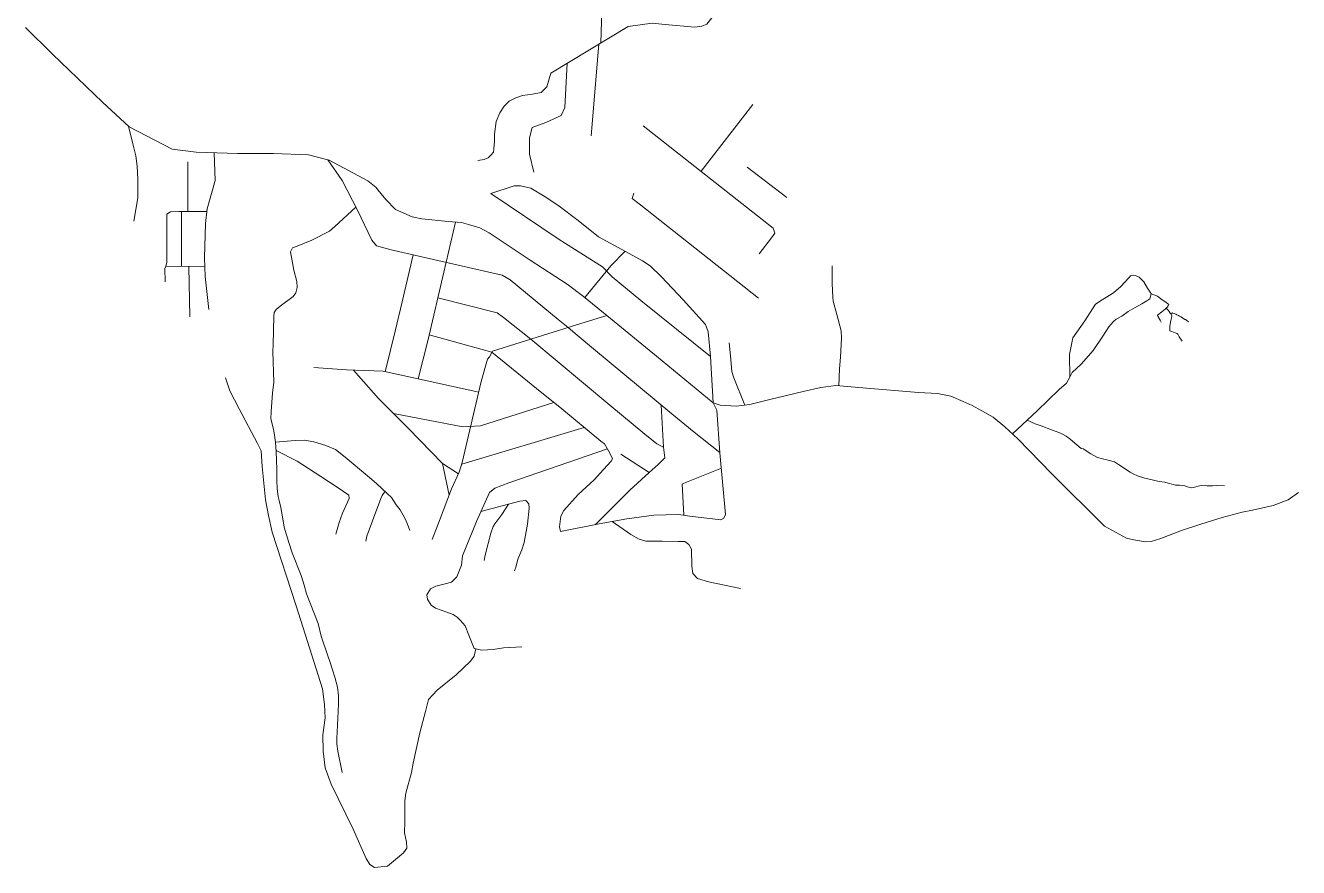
# Model space of a CAD drawing. Header units: metres. Extents: x 342074 to 345234, y 7372960 to 7377258.
# Drawn here: x 342602 to 344999, y 7372960 to 7374546 of the extents above; entities that cross this region are included whole.
import ezdxf

# ---------------------------------------------------------------- set-up
doc = ezdxf.new("R2010")
doc.units = ezdxf.units.M
doc.linetypes.add('Indefinido', pattern=[10, 3.5, -1, 1, -1, 3.5])
for name, color, linetype, lineweight, true_color in [('AVENIDA CONDÉ DE SÃO LOURENÇO - 07_01_2021 - FERMOM_136', 18, 'Continuous', 18, 0x000000), ('AVENIDA DR. JOSÉ FORNARI - 07_01_2021 - FERMOM_116', 18, 'Continuous', 18, 0x000000), ('AVENIDA GEN. BARRETO DE MENEZES - 07_01_2021 - FERMOM_137', 18, 'Continuous', 18, 0x000000), ('AVENIDA MARQUÊS DE BARBACENA - 07_01_2021 - FERMOM_102', 18, 'Continuous', 18, 0x000000), ('AVENIDA VISCONDE DE ARARUAMA - 08_01_2021 - FERMOM_227', 18, 'Continuous', 18, 0x000000), ('AVENIDA VISCONDE DE CAIRU - 08_01_2021 - FERMOM_224', 18, 'Continuous', 18, 0x000000), ('ESTRADA DO MONTANHÃO - 08_01_2021 - FERMOM_212', 18, 'Continuous', 18, 0x000000), ('MCT -  PRAÇA CONSELHEIRO SARAIVA', 18, 'Continuous', 18, 0x000000), ('MCT -  RUA PADRE LÉO COMISSARI', 18, 'Continuous', 18, 0x000000), ('MCT -  TV. JOÃO AUGUSTO BECKER', 18, 'Continuous', 18, 0x000000), ('MCT - AVENIDA DA INVERNADA', 18, 'Continuous', 18, 0x000000), ('MCT - RUA JERONIMO DE ATAÍDE', 18, 'Continuous', 18, 0x000000), ('MCT - TV. CANTAREIRA', 18, 'Continuous', 18, 0x000000), ('MCT - VIELA B', 18, 'Continuous', 18, 0x000000), ('MCT - VIELA C', 18, 'Continuous', 18, 0x000000), ('PASSAGEM ANITA GARIBALDE - 08_01_2021 - FERMOM_213', 18, 'Continuous', 18, 0x000000), ('PASSGEM DOS CAFEZAIS - 08_01_2021 - FERMOM_214', 18, 'Continuous', 18, 0x000000), ('RUA AFONÇO FURTADO DE MENDONÇA - 07_01_2021 - FERMOM_108', 18, 'Continuous', 18, 0x000000), ('RUA ANTONIO VARGAS FARIA - 08_01_2021 - FERMOM_99', 18, 'Continuous', 18, 0x000000), ('RUA ARAÚJO VIANA - 08_01_2021 - FERMOM_221', 18, 'Continuous', 18, 0x000000), ('RUA AUGUSTO DÁRIO TONIZA - 07_01_2021 - FERMOM_130', 18, 'Continuous', 18, 0x000000), ('RUA DIOGO BOTELHO - 08_01_2021 - FERMOM_222', 18, 'Continuous', 18, 0x000000), ('RUA DIOGO DE MENDES - 07_01_2021 - FERMOM_110', 18, 'Continuous', 18, 0x000000), ('RUA DIOGO FURTADO -  07_01_2021 - FERMOM_111', 18, 'Continuous', 18, 0x000000), ('RUA DO CONTORNO - 07_01_2021 - FERMOM_120', 18, 'Continuous', 18, 0x000000), ('RUA DOM FERNANDO MASCARENHAS - 08_01_2021 - FERMOM_226', 18, 'Continuous', 18, 0x000000), ('RUA DOM JORGE MASCARENHAS - 08_01_2021 - FERMOM_210', 18, 'Continuous', 18, 0x000000), ('RUA DOM VASCO MASCARENHAS - 08_01_2021 - FERMOM_225', 18, 'Continuous', 18, 0x000000), ('RUA ELOI BORGES - 08_01_2021 - FERMOM_139', 18, 'Continuous', 18, 0x000000), ('RUA ERNESTO ROSA DA SILVA - 07_01_2021 - FERMOM_100', 18, 'Continuous', 18, 0x000000), ('RUA FRANCISCO DE SOUZA - 07_01_2021 - FERMOM_103', 18, 'Continuous', 18, 0x000000), ('RUA GENIVAL FRANCISCO DA SILVA - 08_01_2021 - FERMOM_187', 18, 'Continuous', 18, 0x000000), ('RUA GOLDEN PARK - 08_01_2021 - FERMOM_186', 18, 'Continuous', 18, 0x000000), ('RUA GÁSPAR DE SOUZA - 08_01_2021 - FERMOM_206', 18, 'Continuous', 18, 0x000000), ('RUA JOAQUIM DE MOURA - 07_01_2021 - FERMOM_135', 18, 'Continuous', 18, 0x000000), ('RUA JOSÉ ALVES DA SILVA - 08_01_2021 - FERMOM_174', 18, 'Continuous', 18, 0x000000), ('RUA JOÃO APOLÔNIO GOMES (VI DA BIQUINHA) - 08_01_2021 - FERMOM_163', 18, 'Continuous', 18, 0x000000), ('RUA JOÃO SOARES DA SILVA - 08_01_2021 - FERMOM_105', 18, 'Continuous', 18, 0x000000), ('RUA LARISSA LONGO - 08_01_2021 - FERMOM_151', 18, 'Continuous', 18, 0x000000), ('RUA LUIZ CUSTÓDIO TIAGO - 08_01_2021 - FERMOM_185', 18, 'Continuous', 18, 0x000000), ('RUA MAURÍLIO ESPOLADOR - 08_01_2021 - FERMOM_220', 18, 'Continuous', 18, 0x000000), ('RUA MONTEIRO LOBATO - 07_01_2021 - FERMOM_134', 18, 'Continuous', 18, 0x000000), ('RUA PALMIRA DE JESUS MATHEUS - 08_01_2021 - FERMOM_208', 18, 'Continuous', 18, 0x000000), ('RUA PAULINO DE ABREU - 07_01_2021 - FERMOM_112', 18, 'Continuous', 18, 0x000000), ('RUA PEDRO ZOLCSAK - 07_01_2021 - FERMOM_124', 18, 'Continuous', 18, 0x000000), ('RUA PTE. ALTA - 07_01_2021 - FERMOM_118', 18, 'Continuous', 18, 0x000000), ('RUA ROLIM DE MOURA - 08_01_2021 - FERMOM_223', 18, 'Continuous', 18, 0x000000), ('RUA TELES DE MENEZES - 08_01_2021 - FERMOM_209', 18, 'Continuous', 18, 0x000000), ('RUA VICENTE PASCHOALETTI - 07_01_2021 - FERMOM_132', 18, 'Continuous', 18, 0x000000), ('RUA VISCONDE DO RIO BRANCO - 07_01_2021 - FERMOM_101', 18, 'Continuous', 18, 0x000000), ('RUA WASHINGTON LUIS - 08_01_2021 - FERMOM_207', 18, 'Indefinido', 18, 0x000000), ('TRAVESSA NOVA SILVINA - 07_01_2021 - FERMOM_119', 18, 'Continuous', 18, 0x000000), ('TV. GASPAR DE SOUZA - 08_01_2021 - FERMOM_218', 18, 'Continuous', 18, 0x000000), ('TV. LOURENÇO DE ALMADA - 07_01_2021 - FERMOM_113', 18, 'Continuous', 18, 0x000000), ('TV. VIODA NOVA - 07_01_2021 - FERMOM_123', 18, 'Continuous', 18, 0x000000), ('VIELA 2A - 07_01_2021 - FERMOM_122', 18, 'Continuous', 18, 0x000000), ('VIELA 3 - 07_01_2021 - FERMOM_121', 18, 'Continuous', 18, 0x000000), ('VIELA TREZE - 08_01_2021 - FERMOM_215', 18, 'Continuous', 18, 0x000000)]:
    doc.layers.add(name, color=color, linetype=linetype, lineweight=lineweight, true_color=true_color)

msp = doc.modelspace()

# ---------------------------------------------------------------- linework, layer by layer
at = {"layer": 'AVENIDA CONDÉ DE SÃO LOURENÇO - 07_01_2021 - FERMOM_136', "linetype": 'ByBlock'}
msp.add_lwpolyline([(343896.9, 7373835.4), (343903.9, 7373821.4), (343909.5, 7373741.2), (343920.1, 7373625)], dxfattribs=at)
at = {"layer": 'AVENIDA DR. JOSÉ FORNARI - 07_01_2021 - FERMOM_116', "linetype": 'ByBlock'}
msp.add_lwpolyline([(343171.1, 7374293.2), (343134.5, 7374302.2), (343069, 7374305), (343001.2, 7374304.7), (342923.4, 7374307.3), (342877.8, 7374312.8), (342797, 7374354.9), (342746.8, 7374401.5), (342652.8, 7374492.2), (342601.7, 7374542)], dxfattribs=at)
at = {"layer": 'AVENIDA GEN. BARRETO DE MENEZES - 07_01_2021 - FERMOM_137', "linetype": 'ByBlock'}
msp.add_lwpolyline([(343896.9, 7373835.4), (343832.5, 7373887.8), (343789.7, 7373923.4), (343696.2, 7374000), (343652.4, 7374035.5), (343621.8, 7374059), (343551.8, 7374104), (343493.6, 7374143), (343474.7, 7374155.3), (343457, 7374164.6), (343436, 7374171.3), (343423, 7374175.1), (343397.9, 7374176.6), (343348.3, 7374181.9), (343330, 7374185.5), (343298.2, 7374199.1), (343280.5, 7374218.1), (343265.1, 7374236.6), (343262.3, 7374241.1), (343246.7, 7374253.4), (343173.5, 7374292.6), (343171.1, 7374293.2)], dxfattribs=at)
at = {"layer": 'AVENIDA MARQUÊS DE BARBACENA - 07_01_2021 - FERMOM_102', "linetype": 'ByBlock'}
msp.add_lwpolyline([(343361.9, 7373963.1), (343480.1, 7373930.6), (343573.8, 7373854.2), (343608, 7373827), (343684.9, 7373763.3), (343692, 7373757.8), (343702.1, 7373740.3), (343707.4, 7373729.8)], dxfattribs=at)
at = {"layer": 'AVENIDA VISCONDE DE ARARUAMA - 08_01_2021 - FERMOM_227', "linetype": 'ByBlock'}
msp.add_lwpolyline([(343697.4, 7373748.5), (343512.2, 7373684.5), (343485.5, 7373674.6), (343475.4, 7373666.6), (343451.1, 7373611.5), (343424.4, 7373547), (343422.7, 7373529.7), (343414.3, 7373507.3), (343403.9, 7373497.5), (343391.9, 7373494.6), (343374.7, 7373490.2), (343364.6, 7373484.9), (343357.2, 7373473.6), (343358.7, 7373465.6), (343365.5, 7373454.3), (343374.1, 7373448.6), (343384.2, 7373444.6), (343395.2, 7373440.9), (343407.2, 7373436.7), (343414.4, 7373431.5), (343420.9, 7373425.6), (343429.9, 7373415.2), (343436.3, 7373397.9), (343446.4, 7373372.6), (343460.8, 7373369.4), (343482.2, 7373370.7), (343501.9, 7373374.1), (343536.6, 7373375.8)], dxfattribs=at)
at = {"layer": 'AVENIDA VISCONDE DE CAIRU - 08_01_2021 - FERMOM_224', "linetype": 'ByBlock'}
msp.add_lwpolyline([(343696.2, 7374000), (343637.3, 7373981.3), (343481, 7373932.5), (343475.7, 7373921.8), (343471.9, 7373917.7), (343460.1, 7373875.6), (343424.3, 7373722.6), (343418.4, 7373704.6), (343404.2, 7373673.6), (343381.6, 7373613.5), (343367.3, 7373578.1)], dxfattribs=at)
at = {"layer": 'ESTRADA DO MONTANHÃO - 08_01_2021 - FERMOM_212', "linetype": 'ByBlock'}
msp.add_lwpolyline([(344999, 7373666.3), (344979.2, 7373652.9), (344951.5, 7373641.8), (344912.2, 7373633.3), (344893.1, 7373629.6), (344855.1, 7373619.3), (344815.2, 7373606.8), (344778.9, 7373594.9), (344737.9, 7373579.4), (344721.4, 7373574.3), (344710.2, 7373573.7), (344688.9, 7373577.4), (344675.2, 7373580.3), (344633.3, 7373602.8), (344534.2, 7373701.8), (344470.1, 7373767.2), (344445.8, 7373789.9), (344423.8, 7373808), (344402.7, 7373820.3), (344384.3, 7373830.3), (344367.7, 7373837.7), (344344.1, 7373847.6), (344319.3, 7373852.7), (344283.6, 7373854.7), (344193.2, 7373862.4), (344127.5, 7373867.8), (344099.2, 7373864.3), (344066.2, 7373856.9), (344006.1, 7373842.1), (343965.5, 7373832.2), (343939.8, 7373828.9), (343910, 7373831.1), (343896.9, 7373835.4)], dxfattribs=at)
at = {"layer": 'MCT -  PRAÇA CONSELHEIRO SARAIVA', "linetype": 'ByBlock'}
msp.add_lwpolyline([(343399.5, 7373661.1), (343387, 7373721.3)], dxfattribs=at)
at = {"layer": 'MCT -  RUA PADRE LÉO COMISSARI', "linetype": 'ByBlock'}
msp.add_lwpolyline([(343223.8, 7374204), (343184.4, 7374167.5), (343174.1, 7374158.6), (343140.7, 7374141.6), (343113.3, 7374130.6), (343104.8, 7374127.5), (343100.9, 7374119.7), (343107.2, 7374085.2), (343112.5, 7374063.8), (343113.4, 7374052.4), (343110.8, 7374042.2), (343105.7, 7374035.8), (343081.3, 7374017.5), (343073.7, 7374011.1), (343070, 7374005.3), (343069.7, 7373998.2), (343068.2, 7373944.5), (343067.5, 7373932.2), (343069.1, 7373874.2), (343067.1, 7373853.6), (343064.4, 7373819.1), (343063.8, 7373805.1), (343068.3, 7373788.1), (343070.3, 7373778.9), (343072.8, 7373760.6), (343074, 7373743.6), (343074.1, 7373726.4), (343074.8, 7373710.3), (343075.1, 7373689.7), (343075.8, 7373673.2), (343077.5, 7373659.1), (343079.8, 7373648.8), (343082.3, 7373637.9), (343086.2, 7373616.9), (343089.1, 7373601.1), (343097.6, 7373572.5), (343103.7, 7373552.7), (343120.9, 7373510.3), (343126.8, 7373491.7), (343131.2, 7373475.6), (343152.9, 7373419.4), (343158.4, 7373396), (343170.9, 7373359), (343174.6, 7373348), (343179.7, 7373332.5), (343184.5, 7373318.5), (343189.1, 7373299.8), (343191.2, 7373283.5), (343191.2, 7373268.5), (343190, 7373240.9), (343188.3, 7373203.2), (343187.8, 7373192.9), (343189.7, 7373179), (343198.3, 7373139.4)], dxfattribs=at)
at = {"layer": 'MCT -  TV. JOÃO AUGUSTO BECKER', "linetype": 'ByBlock'}
msp.add_lwpolyline([(342978.3, 7373882.1), (342986.6, 7373857.6), (343004.4, 7373823.7), (343038.9, 7373758.9), (343045.7, 7373744.8), (343047.2, 7373715.2), (343053.8, 7373652.9), (343059.2, 7373623.2), (343066.1, 7373591.6), (343110.9, 7373454.9), (343124.8, 7373411.4), (343160.8, 7373296.5), (343164.9, 7373267), (343165.9, 7373241.9), (343161.9, 7373210.2), (343162.3, 7373179.5), (343166, 7373148.1), (343177.1, 7373117.2), (343218.8, 7373032.1), (343243, 7372977.1), (343250.4, 7372965.9), (343259.1, 7372960.1)], dxfattribs=at)
at = {"layer": 'MCT - AVENIDA DA INVERNADA', "linetype": 'ByBlock'}
msp.add_lwpolyline([(343210.4, 7373661.2), (343211.3, 7373655.1), (343198.8, 7373627.6), (343192.2, 7373610), (343186.2, 7373587.8)], dxfattribs=at)
at = {"layer": 'MCT - RUA JERONIMO DE ATAÍDE', "linetype": 'ByBlock'}
msp.add_lwpolyline([(343798.9, 7373831), (343803, 7373752.1)], dxfattribs=at)
at = {"layer": 'MCT - TV. CANTAREIRA', "linetype": 'ByBlock'}
msp.add_lwpolyline([(343242.7, 7373574.9), (343244.7, 7373584.1), (343248.8, 7373596.1), (343255.1, 7373613.2), (343270.8, 7373655.4), (343273.1, 7373660.5), (343278.8, 7373668.7)], dxfattribs=at)
at = {"layer": 'MCT - VIELA B', "linetype": 'ByBlock'}
msp.add_lwpolyline([(344780, 7373951.2), (344774, 7373959.3), (344771.5, 7373964.4), (344770.2, 7373966), (344763.6, 7373968.6), (344760.4, 7373969.7), (344756.6, 7373970.7), (344756.5, 7373975.2), (344756.9, 7373979.9), (344758.7, 7373990.6), (344759.7, 7373995.6), (344760.1, 7373998.9), (344759.1, 7374002.2), (344757.5, 7374004.4), (344755.4, 7374007.3), (344753.7, 7374009.8), (344749.8, 7374013.3)], dxfattribs=at)
at = {"layer": 'MCT - VIELA C', "linetype": 'ByBlock'}
msp.add_lwpolyline([(344791.7, 7373987.6), (344788.6, 7373990.4), (344786.1, 7373992.5), (344784.6, 7373992.5), (344780.3, 7373995.2), (344777.6, 7373997), (344775.1, 7373998.3), (344772.8, 7373999.8), (344769.8, 7374001.3), (344767.7, 7374002.3), (344764.7, 7374003.4), (344761.8, 7374004.4), (344761, 7374004.6), (344758.3, 7374003.3)], dxfattribs=at)
at = {"layer": 'PASSAGEM ANITA GARIBALDE - 08_01_2021 - FERMOM_213', "linetype": 'ByBlock'}
msp.add_lwpolyline([(344488.1, 7373802.8), (344503.2, 7373795.7), (344514.4, 7373791.8), (344533.9, 7373784.2), (344542.8, 7373781.4), (344550.8, 7373777.9), (344556, 7373775.7), (344561.7, 7373772.4), (344568.5, 7373767.6), (344573.6, 7373763.3), (344589.6, 7373749.3), (344593.6, 7373748.6), (344608, 7373739.5), (344620.7, 7373732.6), (344629.9, 7373729.9), (344640.7, 7373727.1), (344652.4, 7373724.4), (344660, 7373719), (344681.9, 7373704.8), (344687.3, 7373701.6), (344696, 7373697.5), (344709.8, 7373693.6), (344717.6, 7373691.4), (344736.6, 7373687.1), (344747.1, 7373685.6), (344753.5, 7373684.1), (344763, 7373681.2), (344767.2, 7373680.4), (344775, 7373680.3), (344779.9, 7373679.7), (344784.7, 7373678.9), (344789.9, 7373677.1), (344794.5, 7373675.8), (344797.8, 7373675.2), (344802.9, 7373676.3), (344812.4, 7373678.7), (344816.1, 7373679.3), (344827.1, 7373678.9), (344837.1, 7373678.9), (344844.4, 7373679.3), (344859.6, 7373679)], dxfattribs=at)
at = {"layer": 'PASSGEM DOS CAFEZAIS - 08_01_2021 - FERMOM_214', "linetype": 'ByBlock'}
for points in [[(344721.8, 7374039.7), (344714.5, 7374051), (344707.5, 7374063.4), (344698.9, 7374071.8), (344692.2, 7374075.2), (344687.3, 7374075.8), (344682.5, 7374074.2), (344679.7, 7374070.9), (344664.2, 7374054.4), (344650.7, 7374042.7), (344629.4, 7374029.4), (344616.6, 7374021.3), (344596.5, 7373989.5), (344574.1, 7373957.9), (344567.7, 7373926.4), (344568.6, 7373883.5)], [(344460.1, 7373776.6), (344506.9, 7373820.5), (344548.3, 7373860.3), (344562.2, 7373872.3), (344568.6, 7373883.5)]]:
    msp.add_lwpolyline(points, dxfattribs=at)
at = {"layer": 'RUA AFONÇO FURTADO DE MENDONÇA - 07_01_2021 - FERMOM_108', "linetype": 'ByBlock'}
for points in [[(343171.1, 7374293.2), (343198.2, 7374253.8), (343226.9, 7374198), (343254.1, 7374141.4), (343262.7, 7374130.7), (343290.5, 7374123.3), (343479.7, 7374079.8), (343499.6, 7374076), (343514.6, 7374067), (343604.7, 7373992.2), (343623.8, 7373977.1)], [(343623.8, 7373977.1), (343640.9, 7373962.6), (343671.4, 7373936.8), (343818.9, 7373814.5), (343861.1, 7373779.8), (343909.5, 7373741.7)]]:
    msp.add_lwpolyline(points, dxfattribs=at)
at = {"layer": 'RUA ANTONIO VARGAS FARIA - 08_01_2021 - FERMOM_99', "linetype": 'ByBlock'}
msp.add_lwpolyline([(343073.9, 7373745.8), (343113.1, 7373725.4), (343158, 7373696.3), (343190.4, 7373674.9), (343210.4, 7373661.2)], dxfattribs=at)
at = {"layer": 'RUA ARAÚJO VIANA - 08_01_2021 - FERMOM_221', "linetype": 'ByBlock'}
msp.add_lwpolyline([(343294.8, 7373815.2), (343425.5, 7373790.3), (343458.6, 7373791.8), (343596.9, 7373835.8)], dxfattribs=at)
at = {"layer": 'RUA AUGUSTO DÁRIO TONIZA - 07_01_2021 - FERMOM_130', "linetype": 'ByBlock'}
msp.add_lwpolyline([(343591.2, 7374456.2), (343583.5, 7374430.7), (343572.7, 7374419.6), (343556.5, 7374416.7), (343537.9, 7374414.3), (343525.2, 7374409.8), (343512.3, 7374403.2), (343503, 7374394.2), (343495, 7374381.3), (343487.8, 7374365), (343485, 7374341.2), (343484.9, 7374327.5), (343483.5, 7374313.8), (343482.8, 7374307.3), (343478.9, 7374302.1), (343472.8, 7374296.4), (343465.6, 7374293.8), (343453.3, 7374291.8)], dxfattribs=at)
at = {"layer": 'RUA DIOGO BOTELHO - 08_01_2021 - FERMOM_222', "linetype": 'ByBlock'}
msp.add_lwpolyline([(343144.7, 7373901.9), (343206.3, 7373897.2), (343275.3, 7373894.7), (343455.4, 7373855.6)], dxfattribs=at)
at = {"layer": 'RUA DIOGO DE MENDES - 07_01_2021 - FERMOM_110', "linetype": 'ByBlock'}
msp.add_lwpolyline([(343912.2, 7373712.3), (343846.4, 7373685.8), (343838.1, 7373681.8), (343841.5, 7373623.6)], dxfattribs=at)
at = {"layer": 'RUA DIOGO FURTADO -  07_01_2021 - FERMOM_111', "linetype": 'ByBlock'}
msp.add_lwpolyline([(343609.3, 7373593.1), (343682.1, 7373607.3), (343734.3, 7373616.8), (343785, 7373623.5), (343831.5, 7373625), (343852.9, 7373622.1), (343910.9, 7373615), (343916.8, 7373617.8), (343920.1, 7373625)], dxfattribs=at)
at = {"layer": 'RUA DO CONTORNO - 07_01_2021 - FERMOM_120', "linetype": 'ByBlock'}
msp.add_lwpolyline([(342943.5, 7374195.7), (342890.7, 7374195.6), (342874.6, 7374195.2), (342867.7, 7374190.3), (342868, 7374099.4), (342865.8, 7374092.7), (342939.5, 7374092)], dxfattribs=at)
at = {"layer": 'RUA DOM FERNANDO MASCARENHAS - 08_01_2021 - FERMOM_226', "linetype": 'ByBlock'}
msp.add_lwpolyline([(343279, 7373893.9), (343298.1, 7373970.3), (343310.9, 7374025.8), (343331.7, 7374113.9)], dxfattribs=at)
at = {"layer": 'RUA DOM JORGE MASCARENHAS - 08_01_2021 - FERMOM_210', "linetype": 'ByBlock'}
msp.add_lwpolyline([(343730.7, 7374121.2), (343704, 7374093.1), (343655, 7374033.4)], dxfattribs=at)
at = {"layer": 'RUA DOM VASCO MASCARENHAS - 08_01_2021 - FERMOM_225', "linetype": 'ByBlock'}
msp.add_lwpolyline([(343341.2, 7373880.4), (343359.9, 7373954.3), (343389.5, 7374081.5), (343411.7, 7374175.7)], dxfattribs=at)
at = {"layer": 'RUA ELOI BORGES - 08_01_2021 - FERMOM_139', "linetype": 'ByBlock'}
msp.add_lwpolyline([(343681.5, 7374510.7), (343667, 7374338.3)], dxfattribs=at)
at = {"layer": 'RUA ERNESTO ROSA DA SILVA - 07_01_2021 - FERMOM_100', "linetype": 'ByBlock'}
msp.add_lwpolyline([(343706.8, 7373611.8), (343741.7, 7373587.6), (343757.2, 7373578.5), (343770, 7373575), (343800.8, 7373575), (343830.7, 7373574.4), (343843.1, 7373574), (343851, 7373568.3), (343856.1, 7373559.9), (343856.6, 7373527.9), (343858.6, 7373514.1), (343867, 7373504.4), (343888, 7373497.9), (343948.3, 7373485.4)], dxfattribs=at)
at = {"layer": 'RUA FRANCISCO DE SOUZA - 07_01_2021 - FERMOM_103', "linetype": 'ByBlock'}
msp.add_lwpolyline([(343423.3, 7373719.5), (343654, 7373789)], dxfattribs=at)
at = {"layer": 'RUA GENIVAL FRANCISCO DA SILVA - 08_01_2021 - FERMOM_187', "linetype": 'ByBlock'}
msp.add_lwpolyline([(343982, 7374032.7), (343757.4, 7374209.8), (343744, 7374220.2), (343747.3, 7374230.3)], dxfattribs=at)
at = {"layer": 'RUA GOLDEN PARK - 08_01_2021 - FERMOM_186', "linetype": 'ByBlock'}
for points in [[(343764.8, 7374357), (344009.9, 7374164.5)], [(343983.4, 7374115.6), (344006.7, 7374146), (344012.7, 7374154.8), (344009.9, 7374164.5)]]:
    msp.add_lwpolyline(points, dxfattribs=at)
at = {"layer": 'RUA GÁSPAR DE SOUZA - 08_01_2021 - FERMOM_206', "linetype": 'ByBlock'}
msp.add_lwpolyline([(343459.5, 7373630.6), (343532.8, 7373650.3), (343544.2, 7373651.1), (343549.5, 7373645), (343550.3, 7373636.9), (343546.9, 7373606.7), (343540.7, 7373572.4), (343536.3, 7373558.5), (343528.7, 7373540.6), (343525.7, 7373527.9), (343522.3, 7373518.6)], dxfattribs=at)
at = {"layer": 'RUA JOAQUIM DE MOURA - 07_01_2021 - FERMOM_135', "linetype": 'ByBlock'}
msp.add_lwpolyline([(343926.9, 7373948.1), (343929.2, 7373923.5), (343931.9, 7373894.5), (343935.5, 7373882.5), (343956.1, 7373831)], dxfattribs=at)
at = {"layer": 'RUA JOSÉ ALVES DA SILVA - 08_01_2021 - FERMOM_174', "linetype": 'ByBlock'}
msp.add_lwpolyline([(344035.3, 7374222.1), (343960.6, 7374279.3)], dxfattribs=at)
at = {"layer": 'RUA JOÃO APOLÔNIO GOMES (VI DA BIQUINHA) - 08_01_2021 - FERMOM_163', "linetype": 'ByBlock'}
msp.add_lwpolyline([(343591.2, 7374456.2), (343736.8, 7374544.2), (343782.1, 7374550.6), (343806, 7374548.1), (343862, 7374542.8), (343875.6, 7374544.9), (343884.5, 7374548.7), (343894.4, 7374560.3), (343895.1, 7374575.3), (343884.7, 7374596.5), (343865.4, 7374617.3), (343844.9, 7374630), (343834.2, 7374635.9), (343826.9, 7374642.6), (343816.4, 7374658.9), (343811.5, 7374674.2), (343816.6, 7374693.7), (343830, 7374712.2), (343850.9, 7374730.2), (343886.3, 7374744)], dxfattribs=at)
at = {"layer": 'RUA JOÃO SOARES DA SILVA - 08_01_2021 - FERMOM_105', "linetype": 'ByBlock'}
msp.add_lwpolyline([(343072.7, 7373761.1), (343109.4, 7373764.6), (343127.2, 7373764.8), (343144.7, 7373762.1), (343167.5, 7373754.8), (343185.7, 7373747.4), (343204, 7373732.8), (343245.5, 7373698), (343262.9, 7373683.5), (343283.1, 7373664.8), (343291.1, 7373656.7), (343299.8, 7373643.3), (343307.5, 7373633.5), (343315.8, 7373618), (343321.4, 7373606.7), (343325.5, 7373595.1)], dxfattribs=at)
at = {"layer": 'RUA LARISSA LONGO - 08_01_2021 - FERMOM_151', "linetype": 'ByBlock'}
msp.add_lwpolyline([(343685, 7374512.8), (343689.7, 7374658.8)], dxfattribs=at)
at = {"layer": 'RUA LUIZ CUSTÓDIO TIAGO - 08_01_2021 - FERMOM_185', "linetype": 'ByBlock'}
msp.add_lwpolyline([(343971.6, 7374397), (343873.9, 7374271.3)], dxfattribs=at)
at = {"layer": 'RUA MAURÍLIO ESPOLADOR - 08_01_2021 - FERMOM_220', "linetype": 'ByBlock'}
msp.add_lwpolyline([(344568.6, 7373883.5), (344572.5, 7373892.7), (344589.7, 7373908.4), (344612.3, 7373934.1), (344630.3, 7373960.9), (344641.6, 7373978.3), (344649.9, 7373987.8), (344655.7, 7373993.1), (344666.5, 7373998.2), (344678, 7374007.3), (344691.2, 7374014.7), (344703.6, 7374021.8), (344713.4, 7374027.4), (344719.2, 7374031.2), (344721.3, 7374040.5)], dxfattribs=at)
at = {"layer": 'RUA MONTEIRO LOBATO - 07_01_2021 - FERMOM_134', "linetype": 'ByBlock'}
msp.add_lwpolyline([(344120.5, 7374093.4), (344120.8, 7374060.2), (344122, 7374034), (344122.5, 7374026.9), (344129.6, 7374001.5), (344137.5, 7373970.7), (344138.2, 7373957), (344136.3, 7373921), (344134.6, 7373899.2), (344133.2, 7373867.3)], dxfattribs=at)
at = {"layer": 'RUA PALMIRA DE JESUS MATHEUS - 08_01_2021 - FERMOM_208', "linetype": 'ByBlock'}
for points in [[(343891.6, 7373922.6), (343887.4, 7373968.9), (343882.5, 7373983.1), (343839.9, 7374029.3), (343799.5, 7374072.8), (343778.2, 7374093.4), (343763.4, 7374103), (343731.9, 7374120.5), (343680.7, 7374148), (343642.4, 7374178.9), (343604.2, 7374207.8), (343580.6, 7374223.4), (343553.1, 7374239.3), (343533.9, 7374243.7), (343521.7, 7374244), (343478.2, 7374229.7)], [(343896.9, 7373835.4), (343891.6, 7373922.6)]]:
    msp.add_lwpolyline(points, dxfattribs=at)
at = {"layer": 'RUA PAULINO DE ABREU - 07_01_2021 - FERMOM_112', "linetype": 'ByBlock'}
msp.add_lwpolyline([(343609.3, 7373593.1), (343607.1, 7373601.7), (343609.8, 7373622), (343615.5, 7373632.8), (343642.4, 7373662.5), (343672.4, 7373690.4), (343690.1, 7373709.8), (343704.4, 7373725.4), (343707.4, 7373729.8)], dxfattribs=at)
at = {"layer": 'RUA PEDRO ZOLCSAK - 07_01_2021 - FERMOM_124', "linetype": 'ByBlock'}
msp.add_lwpolyline([(342795.7, 7374356.1), (342804.5, 7374320.3), (342809.6, 7374300.6), (342811.9, 7374280.9), (342813.2, 7374256.7), (342813.4, 7374221.2), (342805.6, 7374177.4)], dxfattribs=at)
at = {"layer": 'RUA PTE. ALTA - 07_01_2021 - FERMOM_118', "linetype": 'ByBlock'}
msp.add_lwpolyline([(342956.9, 7374306.2), (342959, 7374254.1), (342944.1, 7374200.4), (342940.6, 7374173.2), (342938.8, 7374108.4), (342940.3, 7374073.1), (342946.8, 7374011.1)], dxfattribs=at)
at = {"layer": 'RUA ROLIM DE MOURA - 08_01_2021 - FERMOM_223', "linetype": 'ByBlock'}
msp.add_lwpolyline([(343219.6, 7373896.7), (343266.8, 7373843.4), (343322.8, 7373787), (343387.1, 7373721.3), (343417, 7373701.6)], dxfattribs=at)
at = {"layer": 'RUA TELES DE MENEZES - 08_01_2021 - FERMOM_209', "linetype": 'ByBlock'}
msp.add_lwpolyline([(343478.2, 7374229.7), (343606.4, 7374142.6), (343688.3, 7374091.2), (343706.7, 7374072.8), (343760.7, 7374028), (343891.6, 7373922.6)], dxfattribs=at)
at = {"layer": 'RUA VICENTE PASCHOALETTI - 07_01_2021 - FERMOM_132', "linetype": 'ByBlock'}
msp.add_lwpolyline([(343621.8, 7374474.7), (343617.6, 7374391.4), (343610.2, 7374376.6), (343581.3, 7374363.4), (343555.9, 7374353.8), (343551, 7374334.4), (343550.6, 7374303.9), (343558.8, 7374269.6)], dxfattribs=at)
at = {"layer": 'RUA VISCONDE DO RIO BRANCO - 07_01_2021 - FERMOM_101', "linetype": 'ByBlock'}
for points in [[(343776.3, 7373703.8), (343793.3, 7373719.3), (343805.7, 7373732), (343803, 7373752.1), (343790.9, 7373758.2), (343768, 7373776.3), (343702.1, 7373830.7), (343553.4, 7373955.3), (343501.9, 7373996.2), (343489.7, 7374004.6), (343378.2, 7374033.2)], [(343674.2, 7373605.8), (343739.7, 7373670.7), (343776.3, 7373703.8)]]:
    msp.add_lwpolyline(points, dxfattribs=at)
at = {"layer": 'RUA WASHINGTON LUIS - 08_01_2021 - FERMOM_207', "linetype": 'ByBlock'}
msp.add_lwpolyline([(343259.1, 7372960.1), (343283.7, 7372962.8), (343313.4, 7372987.8), (343319.7, 7372996.4), (343319.4, 7373007.6), (343315.7, 7373025.6), (343315.8, 7373047), (343316.3, 7373086), (343317.8, 7373100.2), (343328.8, 7373139.1), (343331.6, 7373156.5), (343344.5, 7373214.1), (343355.3, 7373254.1), (343360.7, 7373276.4), (343376.9, 7373293.9), (343412.7, 7373322.9), (343439.9, 7373348.8), (343446.5, 7373358.4), (343449.5, 7373371.9)], dxfattribs=at)
at = {"layer": 'TRAVESSA NOVA SILVINA - 07_01_2021 - FERMOM_119', "linetype": 'ByBlock'}
msp.add_lwpolyline([(342910.9, 7373997.3), (342909.2, 7374092.3)], dxfattribs=at)
at = {"layer": 'TV. GASPAR DE SOUZA - 08_01_2021 - FERMOM_218', "linetype": 'ByBlock'}
msp.add_lwpolyline([(343511.4, 7373644.5), (343498.5, 7373624.8), (343491.1, 7373615.1), (343485.5, 7373607.4), (343482.7, 7373602.4), (343478, 7373590.1), (343467.4, 7373548.3), (343465.2, 7373538.4)], dxfattribs=at)
at = {"layer": 'TV. LOURENÇO DE ALMADA - 07_01_2021 - FERMOM_113', "linetype": 'ByBlock'}
msp.add_lwpolyline([(343722.6, 7373738.8), (343776.3, 7373703.8)], dxfattribs=at)
at = {"layer": 'TV. VIODA NOVA - 07_01_2021 - FERMOM_123', "linetype": 'ByBlock'}
msp.add_lwpolyline([(342865.8, 7374092.7), (342864.4, 7374088.4), (342864.9, 7374063.1)], dxfattribs=at)
at = {"layer": 'VIELA 2A - 07_01_2021 - FERMOM_122', "linetype": 'ByBlock'}
msp.add_lwpolyline([(342895.4, 7374195.6), (342895.3, 7374143.9), (342895.5, 7374092.4)], dxfattribs=at)
at = {"layer": 'VIELA 3 - 07_01_2021 - FERMOM_121', "linetype": 'ByBlock'}
msp.add_lwpolyline([(342907.6, 7374289), (342907.4, 7374195.6)], dxfattribs=at)
at = {"layer": 'VIELA TREZE - 08_01_2021 - FERMOM_215', "linetype": 'ByBlock'}
msp.add_lwpolyline([(344740.4, 7373987.3), (344738.6, 7373991.1), (344734, 7373998.7), (344733.1, 7374000.1), (344741.4, 7374006.7), (344748.1, 7374011.5), (344751.5, 7374015.2), (344753.5, 7374018.2), (344754.8, 7374020.3), (344749.5, 7374024.2), (344739.9, 7374031.3), (344733.5, 7374035.9), (344721.3, 7374040.5)], dxfattribs=at)

doc.saveas('drawing.dxf')
